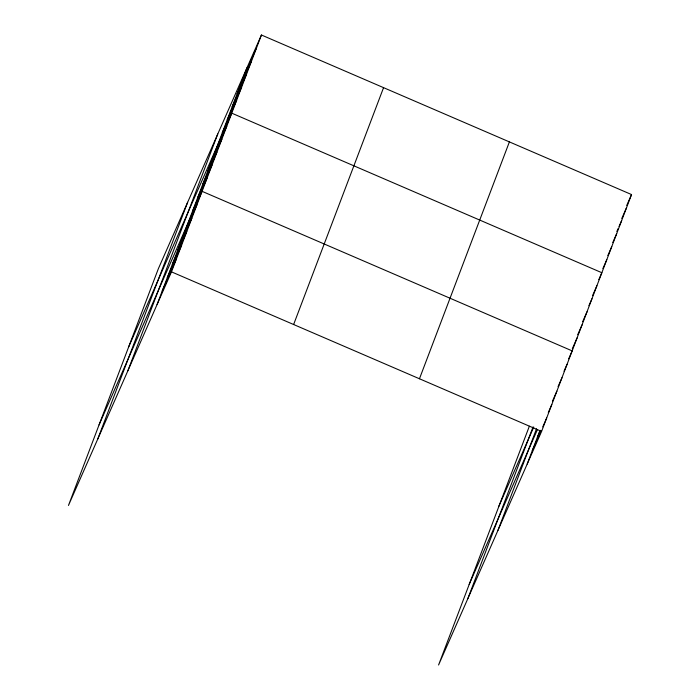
<?xml version="1.0" encoding="UTF-8"?>
<svg xmlns="http://www.w3.org/2000/svg" width="700" height="700" viewBox="0 0 700 700"><rect width="100%" height="100%" fill="white"/><g stroke="black" fill="none" stroke-linecap="round" stroke-linejoin="round"><path stroke-width="1.05" d="M97.711 439.145L187.653 202.282M127.837 370.834L217.779 133.971M157.08 304.535L247.021 67.672M261.433 35L158.41 268.581L68.469 505.444L171.491 271.863L261.433 35L631.531 194.556L541.59 431.419L438.567 665L529.358 426.213M293.624 324.52L383.565 87.657M419.457 378.77L509.399 141.899M467.81 598.701L533.024 426.974M497.936 530.39L536.515 428.811M527.179 464.091L539.919 430.535M242.078 80.701L256.48 48.029M237.125 93.73L251.536 61.058M232.181 106.75L246.593 74.086M227.237 119.779L241.64 87.106M222.285 132.808L236.696 100.135M128.73 346.745L231.752 113.164L601.851 272.72L598.798 279.65M212.389 158.865L226.8 126.192M207.445 171.894L221.856 139.221M202.501 184.923L216.912 152.25M197.549 197.942L211.96 165.279M192.605 210.971L207.016 178.308M99.05 424.909L202.064 191.327L572.171 350.884L568.68 358.811M182.56 237.422L196.971 204.75M177.468 250.845L191.87 218.173M172.366 264.267L186.778 231.595M167.274 277.69L181.676 245.017M162.173 291.113L176.584 258.44M626.727 205.45L631.531 194.556M621.784 218.47L626.587 207.585M616.84 231.499L618.144 228.532M619.019 226.555L621.644 220.614M612.762 242.55L616.691 233.642M607.819 255.579L611.747 246.662M602.866 268.608L606.795 259.691M498.829 506.301L533.75 427.131M592.541 295.645L596.907 285.749M588.901 305.707L591.955 298.777M582.645 321.703L587.011 311.806M577.701 334.731L582.067 324.835M572.311 348.749L577.115 337.864M469.149 584.465L537.416 429.678M564.016 371.236L567.07 364.306M558.049 386.645L561.977 377.729M552.51 401.056L556.876 391.151M537.372 437.246L540.435 430.316M548.293 412.501L551.784 404.574M532.28 450.669L541.012 430.868M542.754 426.912L546.691 417.996M171.491 271.863L541.59 431.419"/></g></svg>
